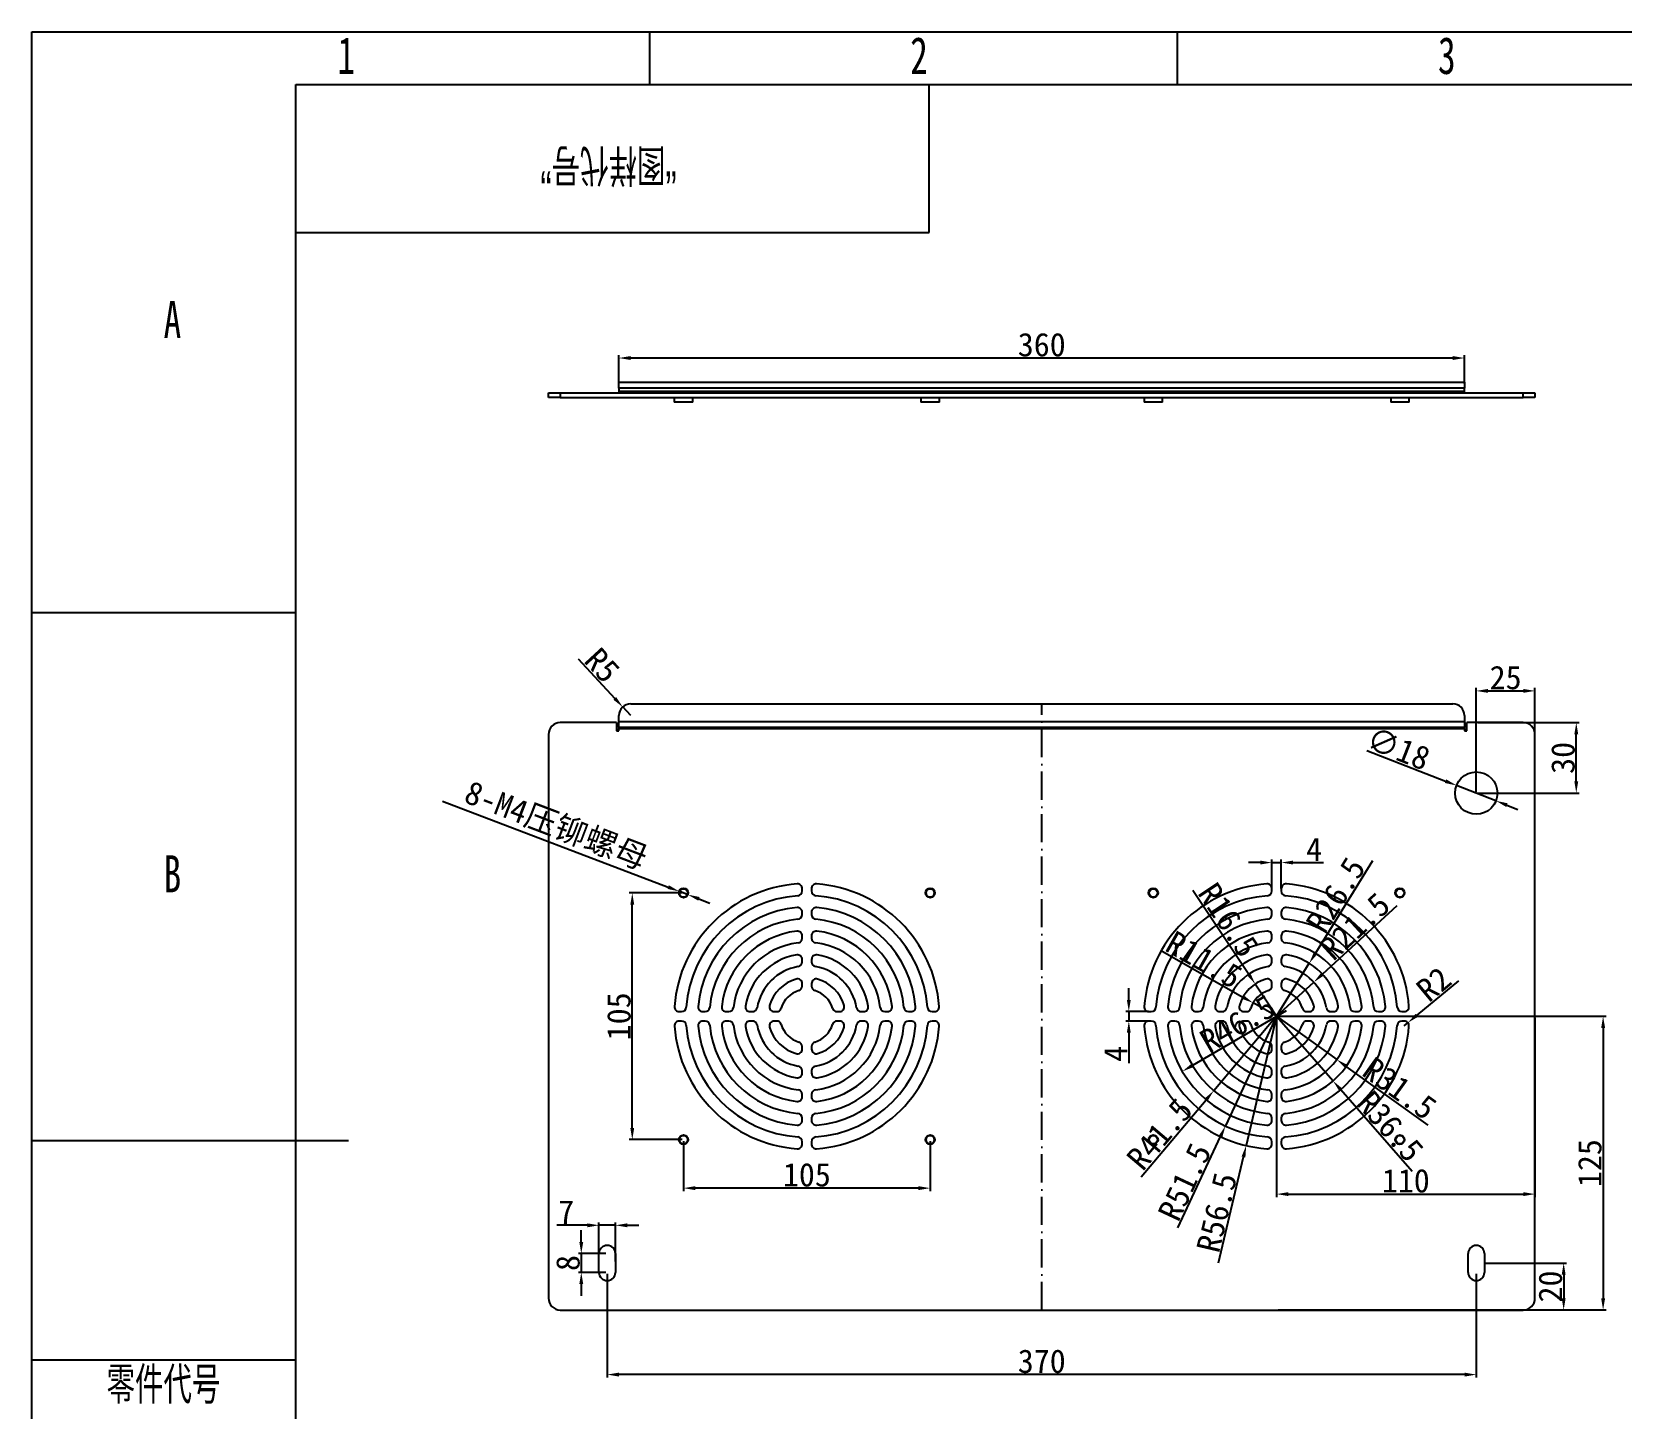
# Model space of a CAD drawing. Header units: millimetres. Extents: x -14348 to 6039, y -1826 to 2921.
# Drawn here: x 2197 to 2874, y 2325 to 2911 of the extents above; entities that cross this region are included whole.
import ezdxf

# ---------------------------------------------------------------- set-up
doc = ezdxf.new("R2010")
doc.units = ezdxf.units.MM
doc.linetypes.add('ACAD_ISO10W100', pattern=[18, 12, -3, 0, -3])
doc.layers.add('图框', color=7, linetype='Continuous')
doc.layers.add('标注', color=3, linetype='Continuous')
doc.layers.add('粗实线层', color=7, linetype='Continuous', lineweight=25)
doc.styles.add('SLDTEXTSTYLE0', font='TXT', dxfattribs={"width": 0.7, "bigfont": 'bigfont'})
doc.styles.add('SLDTEXTSTYLE5', font='TXT', dxfattribs={"width": 0.7})
doc.dimstyles.new('ISO-25', dxfattribs={"dimtxt": 10, "dimasz": 5, "dimexe": 1.25, "dimexo": 0.625, "dimtad": 1, "dimdsep": 46, "dimtxsty": 'Standard', "dimcen": 2.5, "dimadec": 0, "dimazin": 0, "dimtfac": 1, "dimtmove": 0, "dimatfit": 3, "dimfxl": 1, "dimarcsym": 0})

# ---------------------------------------------------------------- blocks, each defined once
blk = doc.blocks.new('*D14')
at = {"layer": 'Defpoints', "color": 0, "transparency": 16777216}
for p in [(2447.38, 2772.43), (2447.38, 2759.64), (2807.38, 2760.89)]:
    blk.add_point(p, dxfattribs=at)
at = {"layer": '标注', "color": 0, "lineweight": -2, "transparency": 16777216}
for p, q in [((2447.38, 2760.27), (2447.38, 2773.68)), ((2802.38, 2772.43), (2452.38, 2772.43)), ((2807.38, 2761.52), (2807.38, 2773.68))]:
    blk.add_line(p, q, dxfattribs=at)
at = {"layer": '标注', "color": 0, "transparency": 16777216}
for points in [[(2452.38, 2773.27), (2452.38, 2771.6), (2447.38, 2772.43)], [(2802.38, 2773.27), (2802.38, 2771.6), (2807.38, 2772.43)]]:
    blk.add_solid(points, dxfattribs=at)
at = {"layer": '标注', "color": 0, "transparency": 16777216, "insert": (2627.38, 2778.06), "char_height": 10, "attachment_point": 5}
blk.add_mtext('360', dxfattribs=at)
blk = doc.blocks.new('*D15')
at = {"layer": 'Defpoints', "color": 0, "transparency": 16777216}
for p in [(2473.01, 2545.44), (2476.75, 2544.01)]:
    blk.add_point(p, dxfattribs=at)
at = {"layer": '标注', "color": 0, "lineweight": -2, "transparency": 16777216}
for p, q in [((2372.3, 2583.85), (2468.34, 2547.22)), ((2476.75, 2544.01), (2473.01, 2545.44)), ((2481.42, 2542.23), (2486.09, 2540.45))]:
    blk.add_line(p, q, dxfattribs=at)
at = {"layer": '标注', "color": 0, "transparency": 16777216}
for points in [[(2468.63, 2548), (2468.04, 2546.44), (2473.01, 2545.44)], [(2481.72, 2543.01), (2481.12, 2541.45), (2476.75, 2544.01)]]:
    blk.add_solid(points, dxfattribs=at)
at = {"layer": '标注', "color": 0, "transparency": 16777216, "insert": (2420.55, 2573.15), "char_height": 10, "attachment_point": 5, "rotation": 339.12082}
blk.add_mtext('8-M4{\\fSimSun|b0|i0|c134|p2;压铆螺母}', dxfattribs=at)
blk = doc.blocks.new('*D16')
at = {"layer": 'Defpoints', "color": 0, "transparency": 16777216}
for p in [(2727.38, 2492.23), (2837.38, 2492.23), (2837.38, 2416.55)]:
    blk.add_point(p, dxfattribs=at)
at = {"layer": '标注', "color": 0, "lineweight": -2, "transparency": 16777216}
for p, q in [((2727.38, 2491.6), (2727.38, 2415.3)), ((2837.38, 2491.6), (2837.38, 2415.3)), ((2732.38, 2416.55), (2832.38, 2416.55))]:
    blk.add_line(p, q, dxfattribs=at)
at = {"layer": '标注', "color": 0, "transparency": 16777216}
for points in [[(2732.38, 2417.39), (2732.38, 2415.72), (2727.38, 2416.55)], [(2832.38, 2417.39), (2832.38, 2415.72), (2837.38, 2416.55)]]:
    blk.add_solid(points, dxfattribs=at)
at = {"layer": '标注', "color": 0, "transparency": 16777216, "insert": (2782.38, 2422.18), "char_height": 10, "attachment_point": 5}
blk.add_mtext('110', dxfattribs=at)
blk = doc.blocks.new('*D17')
at = {"layer": 'Defpoints', "color": 0, "transparency": 16777216}
for p in [(2727.38, 2492.23), (2727.38, 2367.23), (2866.39, 2367.23)]:
    blk.add_point(p, dxfattribs=at)
at = {"layer": '标注', "color": 0, "lineweight": -2, "transparency": 16777216}
for p, q in [((2728, 2492.23), (2867.64, 2492.23)), ((2866.39, 2487.23), (2866.39, 2372.23)), ((2728, 2367.23), (2867.64, 2367.23))]:
    blk.add_line(p, q, dxfattribs=at)
at = {"layer": '标注', "color": 0, "transparency": 16777216}
for points in [[(2865.56, 2487.23), (2867.23, 2487.23), (2866.39, 2492.23)], [(2865.56, 2372.23), (2867.23, 2372.23), (2866.39, 2367.23)]]:
    blk.add_solid(points, dxfattribs=at)
at = {"layer": '标注', "color": 0, "transparency": 16777216, "insert": (2860.77, 2429.73), "char_height": 10, "attachment_point": 5, "rotation": 90}
blk.add_mtext('125', dxfattribs=at)
blk = doc.blocks.new('*D18')
at = {"layer": 'Defpoints', "color": 0, "transparency": 16777216}
for p in [(2812.38, 2617.23), (2854.96, 2617.23), (2812.38, 2587.23)]:
    blk.add_point(p, dxfattribs=at)
at = {"layer": '标注', "color": 0, "lineweight": -2, "transparency": 16777216}
for p, q in [((2813, 2617.23), (2856.21, 2617.23)), ((2854.96, 2592.23), (2854.96, 2612.23)), ((2813, 2587.23), (2856.21, 2587.23))]:
    blk.add_line(p, q, dxfattribs=at)
at = {"layer": '标注', "color": 0, "transparency": 16777216}
for points in [[(2854.13, 2612.23), (2855.79, 2612.23), (2854.96, 2617.23)], [(2854.13, 2592.23), (2855.79, 2592.23), (2854.96, 2587.23)]]:
    blk.add_solid(points, dxfattribs=at)
at = {"layer": '标注', "color": 0, "transparency": 16777216, "insert": (2849.34, 2602.23), "char_height": 10, "attachment_point": 5, "rotation": 90}
blk.add_mtext('30', dxfattribs=at)
blk = doc.blocks.new('*D19')
at = {"layer": 'Defpoints', "color": 0, "transparency": 16777216}
for p in [(2837.38, 2630.74), (2812.38, 2587.23), (2837.38, 2587.23)]:
    blk.add_point(p, dxfattribs=at)
at = {"layer": '标注', "color": 0, "lineweight": -2, "transparency": 16777216}
for p, q in [((2812.38, 2587.85), (2812.38, 2631.99)), ((2817.38, 2630.74), (2832.38, 2630.74)), ((2837.38, 2587.85), (2837.38, 2631.99))]:
    blk.add_line(p, q, dxfattribs=at)
at = {"layer": '标注', "color": 0, "transparency": 16777216}
for points in [[(2817.38, 2631.58), (2817.38, 2629.91), (2812.38, 2630.74)], [(2832.38, 2631.58), (2832.38, 2629.91), (2837.38, 2630.74)]]:
    blk.add_solid(points, dxfattribs=at)
at = {"layer": '标注', "color": 0, "transparency": 16777216, "insert": (2824.88, 2636.37), "char_height": 10, "attachment_point": 5}
blk.add_mtext('25', dxfattribs=at)
blk = doc.blocks.new('*D20')
at = {"layer": 'Defpoints', "color": 0, "transparency": 16777216}
for p in [(2803.99, 2590.5), (2820.76, 2583.95)]:
    blk.add_point(p, dxfattribs=at)
at = {"layer": '标注', "color": 0, "lineweight": -2, "transparency": 16777216}
for p, q in [((2765.73, 2605.43), (2799.34, 2592.32)), ((2820.76, 2583.95), (2803.99, 2590.5)), ((2825.42, 2582.14), (2830.08, 2580.32))]:
    blk.add_line(p, q, dxfattribs=at)
at = {"layer": '标注', "color": 0, "transparency": 16777216}
for points in [[(2799.64, 2593.09), (2799.03, 2591.54), (2803.99, 2590.5)], [(2825.72, 2582.91), (2825.12, 2581.36), (2820.76, 2583.95)]]:
    blk.add_solid(points, dxfattribs=at)
at = {"layer": '标注', "color": 0, "transparency": 16777216, "insert": (2779.22, 2606.21), "char_height": 10, "attachment_point": 5, "rotation": 338.67853}
blk.add_mtext('∅18', dxfattribs=at)
blk = doc.blocks.new('*D21')
at = {"layer": 'Defpoints', "color": 0, "transparency": 16777216}
for p in [(2448.98, 2623.9), (2452.38, 2620.23)]:
    blk.add_point(p, dxfattribs=at)
at = {"layer": '标注', "color": 0, "lineweight": -2, "transparency": 16777216}
for p, q in [((2430.03, 2644.4), (2445.59, 2627.57)), ((2452.38, 2620.23), (2448.98, 2623.9))]:
    blk.add_line(p, q, dxfattribs=at)
at = {"layer": '标注', "color": 0, "transparency": 16777216}
blk.add_solid([(2446.2, 2628.13), (2444.98, 2627), (2448.98, 2623.9)], dxfattribs=at)
at = {"layer": '标注', "color": 0, "transparency": 16777216, "insert": (2440.24, 2641.64), "char_height": 10, "attachment_point": 5, "rotation": 312.75596}
blk.add_mtext('R5', dxfattribs=at)
blk = doc.blocks.new('*D22')
at = {"layer": 'Defpoints', "color": 0, "transparency": 16777216}
for p in [(2717.38, 2497.92), (2727.38, 2492.23)]:
    blk.add_point(p, dxfattribs=at)
at = {"layer": '标注', "color": 0, "lineweight": -2, "transparency": 16777216}
for p, q in [((2678.64, 2519.98), (2713.04, 2500.39)), ((2727.38, 2492.23), (2717.38, 2497.92))]:
    blk.add_line(p, q, dxfattribs=at)
at = {"layer": '标注', "color": 0, "transparency": 16777216}
blk.add_solid([(2713.45, 2501.11), (2712.63, 2499.67), (2717.38, 2497.92)], dxfattribs=at)
at = {"layer": '标注', "color": 0, "transparency": 16777216, "insert": (2696.45, 2516.31), "char_height": 10, "attachment_point": 5, "rotation": 330.34434}
blk.add_mtext('R11.5', dxfattribs=at)
blk = doc.blocks.new('*D23')
at = {"layer": 'Defpoints', "color": 0, "transparency": 16777216}
for p in [(2718.26, 2505.98), (2727.38, 2492.23)]:
    blk.add_point(p, dxfattribs=at)
at = {"layer": '标注', "color": 0, "lineweight": -2, "transparency": 16777216}
for p, q in [((2691.77, 2545.91), (2715.49, 2510.14)), ((2727.38, 2492.23), (2718.26, 2505.98))]:
    blk.add_line(p, q, dxfattribs=at)
at = {"layer": '标注', "color": 0, "transparency": 16777216}
blk.add_solid([(2716.19, 2510.6), (2714.8, 2509.68), (2718.26, 2505.98)], dxfattribs=at)
at = {"layer": '标注', "color": 0, "transparency": 16777216, "insert": (2706.94, 2533.22), "char_height": 10, "attachment_point": 5, "rotation": 303.55204}
blk.add_mtext('R16.5', dxfattribs=at)
blk = doc.blocks.new('*D24')
at = {"layer": 'Defpoints', "color": 0, "transparency": 16777216}
for p in [(2743.21, 2506.77), (2727.38, 2492.23)]:
    blk.add_point(p, dxfattribs=at)
at = {"layer": '标注', "color": 0, "lineweight": -2, "transparency": 16777216}
for p, q in [((2778.49, 2539.2), (2746.89, 2510.16)), ((2727.38, 2492.23), (2743.21, 2506.77))]:
    blk.add_line(p, q, dxfattribs=at)
at = {"layer": '标注', "color": 0, "transparency": 16777216}
blk.add_solid([(2746.33, 2510.77), (2747.45, 2509.54), (2743.21, 2506.77)], dxfattribs=at)
at = {"layer": '标注', "color": 0, "transparency": 16777216, "insert": (2760.72, 2530.51), "char_height": 10, "attachment_point": 5, "rotation": 42.58129}
blk.add_mtext('R21.5', dxfattribs=at)
blk = doc.blocks.new('*D25')
at = {"layer": 'Defpoints', "color": 0, "transparency": 16777216}
for p in [(2741.28, 2514.79), (2727.38, 2492.23)]:
    blk.add_point(p, dxfattribs=at)
at = {"layer": '标注', "color": 0, "lineweight": -2, "transparency": 16777216}
for p, q in [((2768.15, 2558.43), (2743.9, 2519.05)), ((2727.38, 2492.23), (2741.28, 2514.79))]:
    blk.add_line(p, q, dxfattribs=at)
at = {"layer": '标注', "color": 0, "transparency": 16777216}
blk.add_solid([(2743.19, 2519.48), (2744.61, 2518.61), (2741.28, 2514.79)], dxfattribs=at)
at = {"layer": '标注', "color": 0, "transparency": 16777216, "insert": (2752.55, 2543.82), "char_height": 10, "attachment_point": 5, "rotation": 58.36851}
blk.add_mtext('R26.5', dxfattribs=at)
blk = doc.blocks.new('*D26')
at = {"layer": 'Defpoints', "color": 0, "transparency": 16777216}
for p in [(2727.38, 2492.23), (2752.96, 2473.85)]:
    blk.add_point(p, dxfattribs=at)
at = {"layer": '标注', "color": 0, "lineweight": -2, "transparency": 16777216}
for p, q in [((2727.38, 2492.23), (2752.96, 2473.85)), ((2791.88, 2445.89), (2757.02, 2470.93))]:
    blk.add_line(p, q, dxfattribs=at)
at = {"layer": '标注', "color": 0, "transparency": 16777216}
blk.add_solid([(2757.51, 2471.61), (2756.54, 2470.25), (2752.96, 2473.85)], dxfattribs=at)
at = {"layer": '标注', "color": 0, "transparency": 16777216, "insert": (2779.76, 2461.52), "char_height": 10, "attachment_point": 5, "rotation": 324.30746}
blk.add_mtext('R31.5', dxfattribs=at)
blk = doc.blocks.new('*D27')
at = {"layer": 'Defpoints', "color": 0, "transparency": 16777216}
for p in [(2727.38, 2492.23), (2751.39, 2464.74)]:
    blk.add_point(p, dxfattribs=at)
at = {"layer": '标注', "color": 0, "lineweight": -2, "transparency": 16777216}
for p, q in [((2727.38, 2492.23), (2751.39, 2464.74)), ((2785.11, 2426.14), (2754.68, 2460.97))]:
    blk.add_line(p, q, dxfattribs=at)
at = {"layer": '标注', "color": 0, "transparency": 16777216}
blk.add_solid([(2755.31, 2461.52), (2754.05, 2460.43), (2751.39, 2464.74)], dxfattribs=at)
at = {"layer": '标注', "color": 0, "transparency": 16777216, "insert": (2775.78, 2445.38), "char_height": 10, "attachment_point": 5, "rotation": 311.14202}
blk.add_mtext('R36.5', dxfattribs=at)
blk = doc.blocks.new('*D28')
at = {"layer": 'Defpoints', "color": 0, "transparency": 16777216}
for p in [(2727.38, 2492.23), (2700.58, 2460.54)]:
    blk.add_point(p, dxfattribs=at)
at = {"layer": '标注', "color": 0, "lineweight": -2, "transparency": 16777216}
for p, q in [((2727.38, 2492.23), (2700.58, 2460.54)), ((2669.64, 2423.95), (2697.35, 2456.72))]:
    blk.add_line(p, q, dxfattribs=at)
at = {"layer": '标注', "color": 0, "transparency": 16777216}
blk.add_solid([(2696.72, 2457.26), (2697.99, 2456.18), (2700.58, 2460.54)], dxfattribs=at)
at = {"layer": '标注', "color": 0, "transparency": 16777216, "insert": (2677.59, 2442.06), "char_height": 10, "attachment_point": 5, "rotation": 49.78198}
blk.add_mtext('R41.5', dxfattribs=at)
blk = doc.blocks.new('*D29')
at = {"layer": 'Defpoints', "color": 0, "transparency": 16777216}
for p in [(2727.38, 2492.23), (2687.22, 2468.79)]:
    blk.add_point(p, dxfattribs=at)
at = {"layer": '标注', "color": 0, "lineweight": -2, "transparency": 16777216}
blk.add_line((2731.48, 2494.62), (2691.54, 2471.31), dxfattribs=at)
at = {"layer": '标注', "color": 0, "transparency": 16777216}
blk.add_solid([(2691.12, 2472.03), (2691.96, 2470.59), (2687.22, 2468.79)], dxfattribs=at)
at = {"layer": '标注', "color": 0, "transparency": 16777216, "insert": (2710.83, 2489.08), "char_height": 10, "attachment_point": 5, "rotation": 30.26838}
blk.add_mtext('R46.5', dxfattribs=at)
blk = doc.blocks.new('*D30')
at = {"layer": 'Defpoints', "color": 0, "transparency": 16777216}
for p in [(2727.38, 2492.23), (2714.42, 2437.23)]:
    blk.add_point(p, dxfattribs=at)
at = {"layer": '标注', "color": 0, "lineweight": -2, "transparency": 16777216}
for p, q in [((2727.38, 2492.23), (2714.42, 2437.23)), ((2702.67, 2387.35), (2713.27, 2432.37))]:
    blk.add_line(p, q, dxfattribs=at)
at = {"layer": '标注', "color": 0, "transparency": 16777216}
blk.add_solid([(2712.46, 2432.56), (2714.08, 2432.17), (2714.42, 2437.23)], dxfattribs=at)
at = {"layer": '标注', "color": 0, "transparency": 16777216, "insert": (2701.92, 2408.71), "char_height": 10, "attachment_point": 5, "rotation": 76.74186}
blk.add_mtext('R56.5', dxfattribs=at)
blk = doc.blocks.new('*D31')
at = {"layer": 'Defpoints', "color": 0, "transparency": 16777216}
for p in [(2727.38, 2492.23), (2705.59, 2445.56)]:
    blk.add_point(p, dxfattribs=at)
at = {"layer": '标注', "color": 0, "lineweight": -2, "transparency": 16777216}
for p, q in [((2727.38, 2492.23), (2705.59, 2445.56)), ((2685.31, 2402.15), (2703.47, 2441.03))]:
    blk.add_line(p, q, dxfattribs=at)
at = {"layer": '标注', "color": 0, "transparency": 16777216}
blk.add_solid([(2702.72, 2441.39), (2704.23, 2440.68), (2705.59, 2445.56)], dxfattribs=at)
at = {"layer": '标注', "color": 0, "transparency": 16777216, "insert": (2688.24, 2421.71), "char_height": 10, "attachment_point": 5, "rotation": 64.96807}
blk.add_mtext('R51.5', dxfattribs=at)
blk = doc.blocks.new('*D32')
at = {"layer": 'Defpoints', "color": 0, "transparency": 16777216}
for p in [(2673.53, 2494.23), (2664.45, 2490.23), (2673.53, 2490.23)]:
    blk.add_point(p, dxfattribs=at)
at = {"layer": '标注', "color": 0, "lineweight": -2, "transparency": 16777216}
for p, q in [((2664.45, 2499.23), (2664.45, 2504.23)), ((2672.9, 2494.23), (2663.2, 2494.23)), ((2664.45, 2494.23), (2664.45, 2490.23)), ((2672.9, 2490.23), (2663.2, 2490.23)), ((2664.45, 2485.23), (2664.45, 2472.31))]:
    blk.add_line(p, q, dxfattribs=at)
at = {"layer": '标注', "color": 0, "transparency": 16777216}
for points in [[(2663.61, 2499.23), (2665.28, 2499.23), (2664.45, 2494.23)], [(2663.61, 2485.23), (2665.28, 2485.23), (2664.45, 2490.23)]]:
    blk.add_solid(points, dxfattribs=at)
at = {"layer": '标注', "color": 0, "transparency": 16777216, "insert": (2658.82, 2476.27), "char_height": 10, "attachment_point": 5, "rotation": 90}
blk.add_mtext('4', dxfattribs=at)
blk = doc.blocks.new('*D33')
at = {"layer": 'Defpoints', "color": 0, "transparency": 16777216}
for p in [(2729.38, 2557.67), (2725.38, 2546.08), (2729.38, 2546.08)]:
    blk.add_point(p, dxfattribs=at)
at = {"layer": '标注', "color": 0, "lineweight": -2, "transparency": 16777216}
for p, q in [((2725.38, 2546.7), (2725.38, 2558.92)), ((2729.38, 2546.7), (2729.38, 2558.92)), ((2720.38, 2557.67), (2715.38, 2557.67)), ((2725.38, 2557.67), (2729.38, 2557.67)), ((2734.38, 2557.67), (2747.29, 2557.67))]:
    blk.add_line(p, q, dxfattribs=at)
at = {"layer": '标注', "color": 0, "transparency": 16777216}
for points in [[(2720.38, 2558.51), (2720.38, 2556.84), (2725.38, 2557.67)], [(2734.38, 2558.51), (2734.38, 2556.84), (2729.38, 2557.67)]]:
    blk.add_solid(points, dxfattribs=at)
at = {"layer": '标注', "color": 0, "transparency": 16777216, "insert": (2743.34, 2563.3), "char_height": 10, "attachment_point": 5}
blk.add_mtext('4', dxfattribs=at)
blk = doc.blocks.new('*D34')
at = {"layer": 'Defpoints', "color": 0, "transparency": 16777216}
for p in [(2781.73, 2488.23), (2783.27, 2489.5)]:
    blk.add_point(p, dxfattribs=at)
at = {"layer": '标注', "color": 0, "lineweight": -2, "transparency": 16777216}
for p, q in [((2804.75, 2507.33), (2787.12, 2492.7)), ((2781.73, 2488.23), (2783.27, 2489.5))]:
    blk.add_line(p, q, dxfattribs=at)
at = {"layer": '标注', "color": 0, "transparency": 16777216}
blk.add_solid([(2786.58, 2493.34), (2787.65, 2492.06), (2783.27, 2489.5)], dxfattribs=at)
at = {"layer": '标注', "color": 0, "transparency": 16777216, "insert": (2794.26, 2505.94), "char_height": 10, "attachment_point": 5, "rotation": 39.69614}
blk.add_mtext('R2', dxfattribs=at)
blk = doc.blocks.new('*D35')
at = {"layer": 'Defpoints', "color": 0, "transparency": 16777216}
for p in [(2474.88, 2439.73), (2579.88, 2439.73), (2474.88, 2419.1)]:
    blk.add_point(p, dxfattribs=at)
at = {"layer": '标注', "color": 0, "lineweight": -2, "transparency": 16777216}
for p, q in [((2474.88, 2439.1), (2474.88, 2417.85)), ((2579.88, 2439.1), (2579.88, 2417.85)), ((2574.88, 2419.1), (2479.88, 2419.1))]:
    blk.add_line(p, q, dxfattribs=at)
at = {"layer": '标注', "color": 0, "transparency": 16777216}
for points in [[(2479.88, 2419.93), (2479.88, 2418.27), (2474.88, 2419.1)], [(2574.88, 2419.93), (2574.88, 2418.27), (2579.88, 2419.1)]]:
    blk.add_solid(points, dxfattribs=at)
at = {"layer": '标注', "color": 0, "transparency": 16777216, "insert": (2527.38, 2424.73), "char_height": 10, "attachment_point": 5}
blk.add_mtext('105', dxfattribs=at)
blk = doc.blocks.new('*D36')
at = {"layer": 'Defpoints', "color": 0, "transparency": 16777216}
for p in [(2453.04, 2544.73), (2474.88, 2544.73), (2474.88, 2439.73)]:
    blk.add_point(p, dxfattribs=at)
at = {"layer": '标注', "color": 0, "lineweight": -2, "transparency": 16777216}
for p, q in [((2474.25, 2544.73), (2451.79, 2544.73)), ((2453.04, 2444.73), (2453.04, 2539.73)), ((2474.25, 2439.73), (2451.79, 2439.73))]:
    blk.add_line(p, q, dxfattribs=at)
at = {"layer": '标注', "color": 0, "transparency": 16777216}
for points in [[(2452.21, 2539.73), (2453.87, 2539.73), (2453.04, 2544.73)], [(2452.21, 2444.73), (2453.87, 2444.73), (2453.04, 2439.73)]]:
    blk.add_solid(points, dxfattribs=at)
at = {"layer": '标注', "color": 0, "transparency": 16777216, "insert": (2447.41, 2492.23), "char_height": 10, "attachment_point": 5, "rotation": 90}
blk.add_mtext('105', dxfattribs=at)
blk = doc.blocks.new('*D37')
at = {"layer": 'Defpoints', "color": 0, "transparency": 16777216}
for p in [(2442.38, 2383.23), (2812.38, 2383.23), (2442.38, 2339.73)]:
    blk.add_point(p, dxfattribs=at)
at = {"layer": '标注', "color": 0, "lineweight": -2, "transparency": 16777216}
for p, q in [((2442.38, 2382.6), (2442.38, 2338.48)), ((2812.38, 2382.6), (2812.38, 2338.48)), ((2807.38, 2339.73), (2447.38, 2339.73))]:
    blk.add_line(p, q, dxfattribs=at)
at = {"layer": '标注', "color": 0, "transparency": 16777216}
for points in [[(2447.38, 2340.57), (2447.38, 2338.9), (2442.38, 2339.73)], [(2807.38, 2340.57), (2807.38, 2338.9), (2812.38, 2339.73)]]:
    blk.add_solid(points, dxfattribs=at)
at = {"layer": '标注', "color": 0, "transparency": 16777216, "insert": (2627.38, 2345.36), "char_height": 10, "attachment_point": 5}
blk.add_mtext('370', dxfattribs=at)
blk = doc.blocks.new('*D38')
at = {"layer": 'Defpoints', "color": 0, "transparency": 16777216}
for p in [(2815.88, 2387.23), (2815.88, 2367.23), (2849.59, 2367.23)]:
    blk.add_point(p, dxfattribs=at)
at = {"layer": '标注', "color": 0, "lineweight": -2, "transparency": 16777216}
for p, q in [((2816.5, 2387.23), (2850.84, 2387.23)), ((2849.59, 2382.23), (2849.59, 2372.23)), ((2816.5, 2367.23), (2850.84, 2367.23))]:
    blk.add_line(p, q, dxfattribs=at)
at = {"layer": '标注', "color": 0, "transparency": 16777216}
for points in [[(2848.75, 2382.23), (2850.42, 2382.23), (2849.59, 2387.23)], [(2848.75, 2372.23), (2850.42, 2372.23), (2849.59, 2367.23)]]:
    blk.add_solid(points, dxfattribs=at)
at = {"layer": '标注', "color": 0, "transparency": 16777216, "insert": (2843.96, 2377.23), "char_height": 10, "attachment_point": 5, "rotation": 90}
blk.add_mtext('20', dxfattribs=at)
blk = doc.blocks.new('*D39')
at = {"layer": 'Defpoints', "color": 0, "transparency": 16777216}
for p in [(2438.88, 2403.28), (2438.88, 2387.23), (2445.88, 2387.23)]:
    blk.add_point(p, dxfattribs=at)
at = {"layer": '标注', "color": 0, "lineweight": -2, "transparency": 16777216}
for p, q in [((2433.88, 2403.28), (2420.96, 2403.28)), ((2438.88, 2387.85), (2438.88, 2404.53)), ((2445.88, 2403.28), (2438.88, 2403.28)), ((2445.88, 2387.85), (2445.88, 2404.53)), ((2450.88, 2403.28), (2455.88, 2403.28))]:
    blk.add_line(p, q, dxfattribs=at)
at = {"layer": '标注', "color": 0, "transparency": 16777216}
for points in [[(2433.88, 2404.11), (2433.88, 2402.44), (2438.88, 2403.28)], [(2450.88, 2404.11), (2450.88, 2402.44), (2445.88, 2403.28)]]:
    blk.add_solid(points, dxfattribs=at)
at = {"layer": '标注', "color": 0, "transparency": 16777216, "insert": (2424.92, 2408.9), "char_height": 10, "attachment_point": 5}
blk.add_mtext('7', dxfattribs=at)
blk = doc.blocks.new('*D40')
at = {"layer": 'Defpoints', "color": 0, "transparency": 16777216}
for p in [(2442.38, 2391.23), (2431.34, 2383.23), (2442.38, 2383.23)]:
    blk.add_point(p, dxfattribs=at)
at = {"layer": '标注', "color": 0, "lineweight": -2, "transparency": 16777216}
for p, q in [((2431.34, 2396.23), (2431.34, 2401.23)), ((2441.75, 2391.23), (2430.09, 2391.23)), ((2431.34, 2391.23), (2431.34, 2383.23)), ((2441.75, 2383.23), (2430.09, 2383.23)), ((2431.34, 2378.23), (2431.34, 2373.23))]:
    blk.add_line(p, q, dxfattribs=at)
at = {"layer": '标注', "color": 0, "transparency": 16777216}
for points in [[(2430.5, 2396.23), (2432.17, 2396.23), (2431.34, 2391.23)], [(2430.5, 2378.23), (2432.17, 2378.23), (2431.34, 2383.23)]]:
    blk.add_solid(points, dxfattribs=at)
at = {"layer": '标注', "color": 0, "transparency": 16777216, "insert": (2425.71, 2387.23), "char_height": 10, "attachment_point": 5, "rotation": 90}
blk.add_mtext('8', dxfattribs=at)

msp = doc.modelspace()

# ---------------------------------------------------------------- linework, layer by layer
at = {"color": 7, "linetype": 'Continuous', "lineweight": 25}
for p, q in [((2447.378, 2762.141), (2807.378, 2762.141)), ((2447.378, 2759.641), (2447.378, 2762.141)), ((2807.378, 2762.141), (2807.378, 2759.641)), ((2417.378, 2755.641), (2417.378, 2757.641)), ((2417.378, 2757.641), (2422.378, 2757.641)), ((2422.378, 2755.641), (2417.378, 2755.641)), ((2422.378, 2757.641), (2422.378, 2755.641)), ((2422.378, 2757.641), (2832.378, 2757.641)), ((2422.378, 2755.641), (2832.378, 2755.641)), ((2447.378, 2759.641), (2447.378, 2758.141)), ((2807.378, 2759.641), (2447.378, 2759.641)), ((2447.378, 2758.141), (2447.378, 2757.641)), ((2807.378, 2758.141), (2447.378, 2758.141)), ((2470.943, 2755.641), (2470.943, 2753.641)), ((2478.813, 2753.641), (2478.813, 2755.641)), ((2575.943, 2755.641), (2575.943, 2753.641)), ((2583.813, 2753.641), (2583.813, 2755.641)), ((2670.943, 2755.641), (2670.943, 2753.641)), ((2678.813, 2753.641), (2678.813, 2755.641)), ((2775.943, 2755.641), (2775.943, 2753.641)), ((2783.813, 2753.641), (2783.813, 2755.641)), ((2807.378, 2758.141), (2807.378, 2759.641)), ((2807.378, 2757.641), (2807.378, 2758.141)), ((2832.378, 2755.641), (2832.378, 2757.641)), ((2832.378, 2757.641), (2837.378, 2757.641)), ((2837.378, 2755.641), (2832.378, 2755.641)), ((2837.378, 2757.641), (2837.378, 2755.641)), ((2478.813, 2753.641), (2470.943, 2753.641)), ((2583.813, 2753.641), (2575.943, 2753.641)), ((2674.878, 2753.641), (2670.943, 2753.641)), ((2678.813, 2753.641), (2674.878, 2753.641)), ((2779.878, 2753.641), (2775.943, 2753.641)), ((2783.813, 2753.641), (2779.878, 2753.641)), ((2447.378, 2617.727), (2447.378, 2620.227)), ((2452.378, 2625.227), (2802.378, 2625.227)), ((2807.378, 2620.227), (2807.378, 2617.727)), ((2417.378, 2612.227), (2417.378, 2372.227)), ((2446.378, 2617.227), (2422.378, 2617.227)), ((2446.378, 2617.227), (2446.378, 2613.727)), ((2446.378, 2613.727), (2447.378, 2613.727)), ((2447.378, 2617.727), (2807.378, 2617.727)), ((2447.378, 2615.227), (2447.378, 2617.727)), ((2807.378, 2615.227), (2447.378, 2615.227)), ((2447.378, 2615.227), (2447.378, 2614.727)), ((2447.378, 2614.727), (2807.378, 2614.727)), ((2447.378, 2613.727), (2447.378, 2614.727)), ((2807.378, 2617.727), (2807.378, 2615.227)), ((2807.378, 2614.727), (2807.378, 2615.227)), ((2807.378, 2614.727), (2807.378, 2613.727)), ((2807.378, 2613.727), (2808.378, 2613.727)), ((2808.378, 2613.727), (2808.378, 2617.227)), ((2832.378, 2617.227), (2808.378, 2617.227)), ((2837.378, 2372.227), (2837.378, 2612.227)), ((2525.378, 2545.577), (2525.378, 2546.58)), ((2529.378, 2546.58), (2529.378, 2545.577)), ((2725.378, 2545.577), (2725.378, 2546.58)), ((2729.378, 2546.58), (2729.378, 2545.577)), ((2525.378, 2535.542), (2525.378, 2536.546)), ((2529.378, 2536.546), (2529.378, 2535.542)), ((2725.378, 2535.542), (2725.378, 2536.546)), ((2729.378, 2536.546), (2729.378, 2535.542)), ((2525.378, 2525.487), (2525.378, 2526.494)), ((2529.378, 2526.494), (2529.378, 2525.487)), ((2725.378, 2525.487), (2725.378, 2526.494)), ((2729.378, 2526.494), (2729.378, 2525.487)), ((2525.378, 2515.384), (2525.378, 2516.398)), ((2529.378, 2516.398), (2529.378, 2515.384)), ((2725.378, 2515.384), (2725.378, 2516.398)), ((2729.378, 2516.398), (2729.378, 2515.384)), ((2525.378, 2505.12), (2525.378, 2506.164)), ((2529.378, 2506.164), (2529.378, 2505.12)), ((2725.378, 2505.12), (2725.378, 2506.164)), ((2729.378, 2506.164), (2729.378, 2505.12)), ((2473.025, 2494.227), (2474.027, 2494.227)), ((2483.058, 2494.227), (2484.062, 2494.227)), ((2493.11, 2494.227), (2494.117, 2494.227)), ((2503.206, 2494.227), (2504.221, 2494.227)), ((2513.44, 2494.227), (2514.484, 2494.227)), ((2540.271, 2494.227), (2541.315, 2494.227)), ((2550.535, 2494.227), (2551.549, 2494.227)), ((2560.638, 2494.227), (2561.645, 2494.227)), ((2570.693, 2494.227), (2571.698, 2494.227)), ((2580.728, 2494.227), (2581.731, 2494.227)), ((2673.025, 2494.227), (2674.027, 2494.227)), ((2683.058, 2494.227), (2684.062, 2494.227)), ((2693.11, 2494.227), (2694.117, 2494.227)), ((2703.206, 2494.227), (2704.221, 2494.227)), ((2713.44, 2494.227), (2714.484, 2494.227)), ((2740.271, 2494.227), (2741.315, 2494.227)), ((2750.535, 2494.227), (2751.549, 2494.227)), ((2760.638, 2494.227), (2761.645, 2494.227)), ((2770.693, 2494.227), (2771.698, 2494.227)), ((2780.728, 2494.227), (2781.731, 2494.227)), ((2474.027, 2490.227), (2473.025, 2490.227)), ((2484.062, 2490.227), (2483.058, 2490.227)), ((2494.117, 2490.227), (2493.11, 2490.227)), ((2504.221, 2490.227), (2503.206, 2490.227)), ((2514.484, 2490.227), (2513.44, 2490.227)), ((2541.315, 2490.227), (2540.271, 2490.227)), ((2551.549, 2490.227), (2550.535, 2490.227)), ((2561.645, 2490.227), (2560.638, 2490.227)), ((2571.698, 2490.227), (2570.693, 2490.227)), ((2581.731, 2490.227), (2580.728, 2490.227)), ((2674.027, 2490.227), (2673.025, 2490.227)), ((2684.062, 2490.227), (2683.058, 2490.227)), ((2694.117, 2490.227), (2693.11, 2490.227)), ((2704.221, 2490.227), (2703.206, 2490.227)), ((2714.484, 2490.227), (2713.44, 2490.227)), ((2741.315, 2490.227), (2740.271, 2490.227)), ((2751.549, 2490.227), (2750.535, 2490.227)), ((2761.645, 2490.227), (2760.638, 2490.227)), ((2771.698, 2490.227), (2770.693, 2490.227)), ((2781.731, 2490.227), (2780.728, 2490.227)), ((2525.378, 2478.289), (2525.378, 2479.333)), ((2529.378, 2479.333), (2529.378, 2478.289)), ((2725.378, 2478.289), (2725.378, 2479.333)), ((2729.378, 2479.333), (2729.378, 2478.289)), ((2525.378, 2468.055), (2525.378, 2469.069)), ((2529.378, 2469.069), (2529.378, 2468.055)), ((2725.378, 2468.055), (2725.378, 2469.069)), ((2729.378, 2469.069), (2729.378, 2468.055)), ((2525.378, 2457.959), (2525.378, 2458.966)), ((2529.378, 2458.966), (2529.378, 2457.959)), ((2725.378, 2457.959), (2725.378, 2458.966)), ((2729.378, 2458.966), (2729.378, 2457.959)), ((2525.378, 2447.907), (2525.378, 2448.911)), ((2529.378, 2448.911), (2529.378, 2447.907)), ((2725.378, 2447.907), (2725.378, 2448.911)), ((2729.378, 2448.911), (2729.378, 2447.907)), ((2525.378, 2437.874), (2525.378, 2438.876)), ((2529.378, 2438.876), (2529.378, 2437.874)), ((2725.378, 2437.874), (2725.378, 2438.876)), ((2729.378, 2438.876), (2729.378, 2437.874)), ((2438.878, 2383.227), (2438.878, 2391.227)), ((2445.878, 2391.227), (2445.878, 2383.227)), ((2808.878, 2383.227), (2808.878, 2391.227)), ((2815.878, 2391.227), (2815.878, 2383.227)), ((2422.378, 2367.227), (2832.378, 2367.227))]:
    msp.add_line(p, q, dxfattribs=at)
msp.add_circle((2812.378, 2587.227), 9, dxfattribs=at)
at = {"color": 1, "linetype": 'Continuous', "lineweight": 25}
for centre, radius in [((2474.878, 2544.727), 2), ((2474.878, 2544.727), 1.75), ((2579.878, 2544.727), 2), ((2579.878, 2544.727), 1.75), ((2674.878, 2544.727), 2), ((2674.878, 2544.727), 1.75), ((2779.878, 2544.727), 2), ((2779.878, 2544.727), 1.75), ((2474.878, 2439.727), 2), ((2474.878, 2439.727), 1.75), ((2579.878, 2439.727), 2), ((2579.878, 2439.727), 1.75), ((2674.878, 2439.727), 2), ((2674.878, 2439.727), 1.75), ((2779.878, 2439.727), 2), ((2779.878, 2439.727), 1.75)]:
    msp.add_circle(centre, radius, dxfattribs=at)
at = {"color": 7, "linetype": 'Continuous', "lineweight": 25}
for centre, radius, start, end in [((2452.378, 2620.227), 5, 90, 180), ((2802.378, 2620.227), 5, 0, 90), ((2422.378, 2612.227), 5, 90, 180), ((2832.378, 2612.227), 5, 0, 90), ((2527.378, 2492.227), 56.5, 94.208979, 175.791021), ((2523.378, 2546.58), 2, 0, 94.208979), ((2523.378, 2545.577), 2, 274.287798, 0), ((2531.378, 2546.58), 2, 85.791021, 180), ((2531.378, 2545.577), 2, 180, 265.712202), ((2527.378, 2492.227), 56.5, 4.208979, 85.791021), ((2727.378, 2492.227), 56.5, 94.208979, 175.791021), ((2723.378, 2546.58), 2, 0, 94.208979), ((2723.378, 2545.577), 2, 274.287798, 0), ((2731.378, 2546.58), 2, 85.791021, 180), ((2731.378, 2545.577), 2, 180, 265.712202), ((2727.378, 2492.227), 56.5, 4.208979, 85.791021), ((2527.378, 2492.227), 51.5, 94.287798, 175.712202), ((2527.378, 2492.227), 46.5, 95.157143, 174.842857), ((2523.378, 2536.546), 2, 0, 95.157143), ((2531.378, 2536.546), 2, 84.842857, 180), ((2527.378, 2492.227), 51.5, 4.287798, 85.712202), ((2527.378, 2492.227), 46.5, 5.157143, 84.842857), ((2727.378, 2492.227), 51.5, 94.287798, 175.712202), ((2727.378, 2492.227), 46.5, 95.157143, 174.842857), ((2723.378, 2536.546), 2, 0, 95.157143), ((2731.378, 2536.546), 2, 84.842857, 180), ((2727.378, 2492.227), 51.5, 4.287798, 85.712202), ((2727.378, 2492.227), 46.5, 5.157143, 84.842857), ((2527.378, 2492.227), 41.5, 95.276031, 174.723969), ((2523.378, 2535.542), 2, 275.276031, 0), ((2531.378, 2535.542), 2, 180, 264.723969), ((2527.378, 2492.227), 41.5, 5.276031, 84.723969), ((2727.378, 2492.227), 41.5, 95.276031, 174.723969), ((2723.378, 2535.542), 2, 275.276031, 0), ((2731.378, 2535.542), 2, 180, 264.723969), ((2727.378, 2492.227), 41.5, 5.276031, 84.723969), ((2527.378, 2492.227), 36.5, 96.657963, 173.342037), ((2523.378, 2526.494), 2, 0, 96.657963), ((2523.378, 2525.487), 2, 276.857648, 0), ((2531.378, 2526.494), 2, 83.342037, 180), ((2531.378, 2525.487), 2, 180, 263.142352), ((2527.378, 2492.227), 36.5, 6.657963, 83.342037), ((2727.378, 2492.227), 36.5, 96.657963, 173.342037), ((2723.378, 2526.494), 2, 0, 96.657963), ((2723.378, 2525.487), 2, 276.857648, 0), ((2731.378, 2526.494), 2, 83.342037, 180), ((2731.378, 2525.487), 2, 180, 263.142352), ((2727.378, 2492.227), 36.5, 6.657963, 83.342037), ((2527.378, 2492.227), 31.5, 96.857648, 173.142352), ((2527.378, 2492.227), 26.5, 99.396477, 170.603523), ((2523.378, 2516.398), 2, 0, 99.396477), ((2531.378, 2516.398), 2, 80.603523, 180), ((2527.378, 2492.227), 31.5, 6.857648, 83.142352), ((2527.378, 2492.227), 26.5, 9.396477, 80.603523), ((2727.378, 2492.227), 31.5, 96.857648, 173.142352), ((2727.378, 2492.227), 26.5, 99.396477, 170.603523), ((2723.378, 2516.398), 2, 0, 99.396477), ((2731.378, 2516.398), 2, 80.603523, 180), ((2727.378, 2492.227), 31.5, 6.857648, 83.142352), ((2727.378, 2492.227), 26.5, 9.396477, 80.603523), ((2527.378, 2492.227), 21.5, 99.80019, 170.19981), ((2523.378, 2515.384), 2, 279.80019, 0), ((2531.378, 2515.384), 2, 180, 260.19981), ((2527.378, 2492.227), 21.5, 9.80019, 80.19981), ((2727.378, 2492.227), 21.5, 99.80019, 170.19981), ((2723.378, 2515.384), 2, 279.80019, 0), ((2731.378, 2515.384), 2, 180, 260.19981), ((2727.378, 2492.227), 21.5, 9.80019, 80.19981), ((2527.378, 2492.227), 16.5, 106.013394, 163.986606), ((2523.378, 2506.164), 2, 0, 106.013394), ((2523.378, 2505.12), 2, 287.235285, 0), ((2531.378, 2506.164), 2, 73.986606, 180), ((2531.378, 2505.12), 2, 180, 252.764715), ((2527.378, 2492.227), 16.5, 16.013394, 73.986606), ((2727.378, 2492.227), 16.5, 106.013394, 163.986606), ((2723.378, 2506.164), 2, 0, 106.013394), ((2723.378, 2505.12), 2, 287.235285, 0), ((2731.378, 2506.164), 2, 73.986606, 180), ((2731.378, 2505.12), 2, 180, 252.764715), ((2727.378, 2492.227), 16.5, 16.013394, 73.986606), ((2527.378, 2492.227), 11.5, 107.235285, 162.764715), ((2527.378, 2492.227), 11.5, 17.235285, 72.764715), ((2727.378, 2492.227), 11.5, 107.235285, 162.764715), ((2727.378, 2492.227), 11.5, 17.235285, 72.764715), ((2473.025, 2496.227), 2, 175.791021, 270), ((2474.027, 2496.227), 2, 270, 355.712202), ((2483.058, 2496.227), 2, 174.842857, 270), ((2484.062, 2496.227), 2, 270, 354.723969), ((2493.11, 2496.227), 2, 173.342037, 270), ((2494.117, 2496.227), 2, 270, 353.142352), ((2503.206, 2496.227), 2, 170.603523, 270), ((2504.221, 2496.227), 2, 270, 350.19981), ((2513.44, 2496.227), 2, 163.986606, 270), ((2514.484, 2496.227), 2, 270, 342.764715), ((2540.271, 2496.227), 2, 197.235285, 270), ((2541.315, 2496.227), 2, 270, 16.013394), ((2550.535, 2496.227), 2, 189.80019, 270), ((2551.549, 2496.227), 2, 270, 9.396477), ((2560.638, 2496.227), 2, 186.857648, 270), ((2561.645, 2496.227), 2, 270, 6.657963), ((2570.693, 2496.227), 2, 185.276031, 270), ((2571.698, 2496.227), 2, 270, 5.157143), ((2580.728, 2496.227), 2, 184.287798, 270), ((2581.731, 2496.227), 2, 270, 4.208979), ((2673.025, 2496.227), 2, 175.791021, 270), ((2674.027, 2496.227), 2, 270, 355.712202), ((2683.058, 2496.227), 2, 174.842857, 270), ((2684.062, 2496.227), 2, 270, 354.723969), ((2693.11, 2496.227), 2, 173.342037, 270), ((2694.117, 2496.227), 2, 270, 353.142352), ((2703.206, 2496.227), 2, 170.603523, 270), ((2704.221, 2496.227), 2, 270, 350.19981), ((2713.44, 2496.227), 2, 163.986606, 270), ((2714.484, 2496.227), 2, 270, 342.764715), ((2740.271, 2496.227), 2, 197.235285, 270), ((2741.315, 2496.227), 2, 270, 16.013394), ((2750.535, 2496.227), 2, 189.80019, 270), ((2751.549, 2496.227), 2, 270, 9.396477), ((2760.638, 2496.227), 2, 186.857648, 270), ((2761.645, 2496.227), 2, 270, 6.657963), ((2770.693, 2496.227), 2, 185.276031, 270), ((2771.698, 2496.227), 2, 270, 5.157143), ((2780.728, 2496.227), 2, 184.287798, 270), ((2781.731, 2496.227), 2, 270, 4.208979), ((2473.025, 2488.227), 2, 90, 184.208979), ((2527.378, 2492.227), 56.5, 184.208979, 265.791021), ((2474.027, 2488.227), 2, 4.287798, 90), ((2527.378, 2492.227), 51.5, 184.287798, 265.712202), ((2483.058, 2488.227), 2, 90, 185.157143), ((2527.378, 2492.227), 46.5, 185.157143, 264.842857), ((2484.062, 2488.227), 2, 5.276031, 90), ((2527.378, 2492.227), 41.5, 185.276031, 264.723969), ((2493.11, 2488.227), 2, 90, 186.657963), ((2527.378, 2492.227), 36.5, 186.657963, 263.342037), ((2494.117, 2488.227), 2, 6.857648, 90), ((2527.378, 2492.227), 31.5, 186.857648, 263.142352), ((2503.206, 2488.227), 2, 90, 189.396477), ((2527.378, 2492.227), 26.5, 189.396477, 260.603523), ((2504.221, 2488.227), 2, 9.80019, 90), ((2527.378, 2492.227), 21.5, 189.80019, 260.19981), ((2513.44, 2488.227), 2, 90, 196.013394), ((2527.378, 2492.227), 16.5, 196.013394, 253.986606), ((2514.484, 2488.227), 2, 17.235285, 90), ((2527.378, 2492.227), 11.5, 197.235285, 252.764715), ((2527.378, 2492.227), 11.5, 287.235285, 342.764715), ((2527.378, 2492.227), 21.5, 279.80019, 350.19981), ((2527.378, 2492.227), 31.5, 276.857648, 353.142352), ((2527.378, 2492.227), 41.5, 275.276031, 354.723969), ((2527.378, 2492.227), 51.5, 274.287798, 355.712202), ((2527.378, 2492.227), 56.5, 274.208979, 355.791021), ((2527.378, 2492.227), 46.5, 275.157143, 354.842857), ((2527.378, 2492.227), 36.5, 276.657963, 353.342037), ((2527.378, 2492.227), 26.5, 279.396477, 350.603523), ((2527.378, 2492.227), 16.5, 286.013394, 343.986606), ((2540.271, 2488.227), 2, 90, 162.764715), ((2541.315, 2488.227), 2, 343.986606, 90), ((2550.535, 2488.227), 2, 90, 170.19981), ((2551.549, 2488.227), 2, 350.603523, 90), ((2560.638, 2488.227), 2, 90, 173.142352), ((2561.645, 2488.227), 2, 353.342037, 90), ((2570.693, 2488.227), 2, 90, 174.723969), ((2571.698, 2488.227), 2, 354.842857, 90), ((2580.728, 2488.227), 2, 90, 175.712202), ((2581.731, 2488.227), 2, 355.791021, 90), ((2673.025, 2488.227), 2, 90, 184.208979), ((2727.378, 2492.227), 56.5, 184.208979, 265.791021), ((2674.027, 2488.227), 2, 4.287798, 90), ((2727.378, 2492.227), 51.5, 184.287798, 265.712202), ((2683.058, 2488.227), 2, 90, 185.157143), ((2727.378, 2492.227), 46.5, 185.157143, 264.842857), ((2684.062, 2488.227), 2, 5.276031, 90), ((2727.378, 2492.227), 41.5, 185.276031, 264.723969), ((2693.11, 2488.227), 2, 90, 186.657963), ((2727.378, 2492.227), 36.5, 186.657963, 263.342037), ((2694.117, 2488.227), 2, 6.857648, 90), ((2727.378, 2492.227), 31.5, 186.857648, 263.142352), ((2703.206, 2488.227), 2, 90, 189.396477), ((2727.378, 2492.227), 26.5, 189.396477, 260.603523), ((2704.221, 2488.227), 2, 9.80019, 90), ((2727.378, 2492.227), 21.5, 189.80019, 260.19981), ((2713.44, 2488.227), 2, 90, 196.013394), ((2727.378, 2492.227), 16.5, 196.013394, 253.986606), ((2714.484, 2488.227), 2, 17.235285, 90), ((2727.378, 2492.227), 11.5, 197.235285, 252.764715), ((2727.378, 2492.227), 11.5, 287.235285, 342.764715), ((2727.378, 2492.227), 21.5, 279.80019, 350.19981), ((2727.378, 2492.227), 31.5, 276.857648, 353.142352), ((2727.378, 2492.227), 41.5, 275.276031, 354.723969), ((2727.378, 2492.227), 51.5, 274.287798, 355.712202), ((2727.378, 2492.227), 56.5, 274.208979, 355.791021), ((2727.378, 2492.227), 46.5, 275.157143, 354.842857), ((2727.378, 2492.227), 36.5, 276.657963, 353.342037), ((2727.378, 2492.227), 26.5, 279.396477, 350.603523), ((2727.378, 2492.227), 16.5, 286.013394, 343.986606), ((2740.271, 2488.227), 2, 90, 162.764715), ((2741.315, 2488.227), 2, 343.986606, 90), ((2750.535, 2488.227), 2, 90, 170.19981), ((2751.549, 2488.227), 2, 350.603523, 90), ((2760.638, 2488.227), 2, 90, 173.142352), ((2761.645, 2488.227), 2, 353.342037, 90), ((2770.693, 2488.227), 2, 90, 174.723969), ((2771.698, 2488.227), 2, 354.842857, 90), ((2780.728, 2488.227), 2, 90, 175.712202), ((2781.731, 2488.227), 2, 355.791021, 90), ((2523.378, 2478.289), 2, 253.986606, 0), ((2523.378, 2479.333), 2, 0, 72.764715), ((2531.378, 2479.333), 2, 107.235285, 180), ((2531.378, 2478.289), 2, 180, 286.013394), ((2723.378, 2478.289), 2, 253.986606, 0), ((2723.378, 2479.333), 2, 0, 72.764715), ((2731.378, 2479.333), 2, 107.235285, 180), ((2731.378, 2478.289), 2, 180, 286.013394), ((2523.378, 2469.069), 2, 0, 80.19981), ((2531.378, 2469.069), 2, 99.80019, 180), ((2723.378, 2469.069), 2, 0, 80.19981), ((2731.378, 2469.069), 2, 99.80019, 180), ((2523.378, 2468.055), 2, 260.603523, 0), ((2531.378, 2468.055), 2, 180, 279.396477), ((2723.378, 2468.055), 2, 260.603523, 0), ((2731.378, 2468.055), 2, 180, 279.396477), ((2523.378, 2457.959), 2, 263.342037, 0), ((2523.378, 2458.966), 2, 0, 83.142352), ((2531.378, 2458.966), 2, 96.857648, 180), ((2531.378, 2457.959), 2, 180, 276.657963), ((2723.378, 2457.959), 2, 263.342037, 0), ((2723.378, 2458.966), 2, 0, 83.142352), ((2731.378, 2458.966), 2, 96.857648, 180), ((2731.378, 2457.959), 2, 180, 276.657963), ((2523.378, 2448.911), 2, 0, 84.723969), ((2531.378, 2448.911), 2, 95.276031, 180), ((2723.378, 2448.911), 2, 0, 84.723969), ((2731.378, 2448.911), 2, 95.276031, 180), ((2523.378, 2447.907), 2, 264.842857, 0), ((2531.378, 2447.907), 2, 180, 275.157143), ((2723.378, 2447.907), 2, 264.842857, 0), ((2731.378, 2447.907), 2, 180, 275.157143), ((2523.378, 2437.874), 2, 265.791021, 0), ((2523.378, 2438.876), 2, 0, 85.712202), ((2531.378, 2438.876), 2, 94.287798, 180), ((2531.378, 2437.874), 2, 180, 274.208979), ((2723.378, 2437.874), 2, 265.791021, 0), ((2723.378, 2438.876), 2, 0, 85.712202), ((2731.378, 2438.876), 2, 94.287798, 180), ((2731.378, 2437.874), 2, 180, 274.208979), ((2442.378, 2391.227), 3.5, 0, 180), ((2812.378, 2391.227), 3.5, 0, 180), ((2442.378, 2383.227), 3.5, 180, 0), ((2812.378, 2383.227), 3.5, 180, 0), ((2422.378, 2372.227), 5, 180, 270), ((2832.378, 2372.227), 5, 270, 0)]:
    msp.add_arc(centre, radius, start, end, dxfattribs=at)
at = {"layer": '图框'}
for p, q in [((2197.389, 1967.469), (2197.389, 2911.29)), ((2197.389, 2911.29), (3532.22, 2911.29)), ((2460.31, 2911.29), (2460.31, 2888.818)), ((2685.029, 2911.29), (2685.029, 2888.818)), ((2197.389, 2664.099), (2309.748, 2664.099)), ((2197.389, 2345.989), (2309.748, 2345.989))]:
    msp.add_line(p, q, dxfattribs=at)
at = {"layer": '图框', "linetype": 'Continuous', "lineweight": 25}
for p, q in [((2309.748, 1989.941), (2309.748, 2888.818)), ((2309.748, 2888.818), (3509.748, 2888.818))]:
    msp.add_line(p, q, dxfattribs=at)
at = {"layer": '图框', "lineweight": 25}
msp.add_line((2197.389, 2439.38), (2332.22, 2439.38), dxfattribs=at)
at = {"layer": '标注', "color": 1, "linetype": 'ACAD_ISO10W100'}
msp.add_line((2627.378, 2367.227), (2627.378, 2625.227), dxfattribs=at)
at = {"layer": '粗实线层'}
for p, q in [((2579.411, 2825.896), (2579.411, 2888.818)), ((2309.748, 2825.896), (2579.411, 2825.896))]:
    msp.add_line(p, q, dxfattribs=at)

# ---------------------------------------------------------------- texts
at = {"layer": '图框'}
for s, insert, char_height, attachment_point, style in [('1', (2331.296, 2909.07), 15.73, 2, 'SLDTEXTSTYLE5'), ('2', (2575.117, 2909.07), 15.73, 2, 'SLDTEXTSTYLE5'), ('3', (2799.836, 2909.07), 15.73, 2, 'SLDTEXTSTYLE5'), ('A', (2257.255, 2796.71), 15.73, 2, 'SLDTEXTSTYLE5'), ('B', (2257.255, 2560.755), 15.73, 2, 'SLDTEXTSTYLE5'), ('零件代号', (2229.225, 2343.106), 15.7303, 1, 'SLDTEXTSTYLE0')]:
    msp.add_mtext(s, dxfattribs=dict(at, insert=insert, char_height=char_height, attachment_point=attachment_point, style=style))
at = {"layer": '图框', "insert": (2442.944, 2846.816), "char_height": 15.7303, "attachment_point": 2, "rotation": 180, "style": 'SLDTEXTSTYLE0'}
msp.add_mtext('“图样代号”', dxfattribs=at)

# ---------------------------------------------------------------- dimensions: what is measured, and where the dimension line sits
at = {"layer": '标注'}
for base, p1, p2, picture, middle in [((2447.378, 2772.433), (2807.378, 2760.891), (2447.378, 2759.641), '*D14', (2627.378, 2778.058)), ((2837.378, 2630.743), (2812.378, 2587.227), (2837.378, 2587.227), '*D19', (2824.878, 2636.368)), ((2729.378, 2557.672), (2725.378, 2546.078), (2729.378, 2546.078), '*D33', (2743.336, 2563.297)), ((2837.378, 2416.553), (2727.378, 2492.227), (2837.378, 2492.227), '*D16', (2782.378, 2422.178)), ((2474.878, 2419.101), (2579.878, 2439.727), (2474.878, 2439.727), '*D35', (2527.378, 2424.726)), ((2438.878, 2403.275), (2445.878, 2387.227), (2438.878, 2387.227), '*D39', (2424.919, 2408.9)), ((2442.378, 2339.733), (2812.378, 2383.227), (2442.378, 2383.227), '*D37', (2627.378, 2345.358))]:
    dim = msp.add_linear_dim(base=base, p1=p1, p2=p2, dimstyle='ISO-25', dxfattribs=at)
    dim.commit()
    dim.dimension.update_dxf_attribs({"geometry": picture, "text_midpoint": middle})
for center, mpoint, picture, middle in [((2452.378, 2620.227), (2448.983, 2623.898), '*D21', (2440.243, 2641.637)), ((2727.378, 2492.227), (2741.276, 2514.79), '*D25', (2752.548, 2543.815)), ((2727.378, 2492.227), (2718.258, 2505.977), '*D23', (2706.941, 2533.22)), ((2727.378, 2492.227), (2743.209, 2506.774), '*D24', (2760.725, 2530.51)), ((2727.378, 2492.227), (2717.384, 2497.917), '*D22', (2696.45, 2516.308)), ((2781.731, 2488.227), (2783.27, 2489.504), '*D34', (2794.264, 2505.941)), ((2727.378, 2492.227), (2700.581, 2460.537), '*D28', (2677.588, 2442.057)), ((2727.378, 2492.227), (2705.587, 2445.564), '*D31', (2688.237, 2421.706)), ((2727.378, 2492.227), (2714.42, 2437.232), '*D30', (2701.921, 2408.714)), ((2727.378, 2492.227), (2752.961, 2473.848), '*D26', (2779.761, 2461.521)), ((2727.378, 2492.227), (2751.392, 2464.739), '*D27', (2775.777, 2445.377))]:
    dim = msp.add_radius_dim(center=center, mpoint=mpoint, dimstyle='ISO-25', dxfattribs=at)
    dim.commit()
    dim.dimension.update_dxf_attribs({"geometry": picture, "text_midpoint": middle})
dim = msp.add_diameter_dim_2p(p1=(2820.762, 2583.954), p2=(2803.994, 2590.499), dimstyle='ISO-25', dxfattribs=at)
dim.commit()
dim.dimension.update_dxf_attribs({"geometry": '*D20', "text_midpoint": (2777.178, 2600.966), "dimtype": 163})
for base, p1, p2, picture, middle in [((2854.961, 2617.227), (2812.378, 2587.227), (2812.378, 2617.227), '*D18', (2849.336, 2602.227)), ((2453.038, 2544.727), (2474.878, 2439.727), (2474.878, 2544.727), '*D36', (2447.413, 2492.227)), ((2664.445, 2490.227), (2673.526, 2494.227), (2673.526, 2490.227), '*D32', (2658.82, 2476.268)), ((2866.394, 2367.227), (2727.378, 2492.227), (2727.378, 2367.227), '*D17', (2860.769, 2429.727)), ((2431.337, 2383.227), (2442.378, 2391.227), (2442.378, 2383.227), '*D40', (2425.712, 2387.227)), ((2849.587, 2367.227), (2815.878, 2387.227), (2815.878, 2367.227), '*D38', (2843.962, 2377.227))]:
    dim = msp.add_linear_dim(base=base, p1=p1, p2=p2, angle=90, dimstyle='ISO-25', dxfattribs=at)
    dim.commit()
    dim.dimension.update_dxf_attribs({"geometry": picture, "text_midpoint": middle})
at = {"layer": '标注', "color": 1}
dim = msp.add_diameter_dim_2p(p1=(2476.746, 2544.014), p2=(2473.009, 2545.439), text='8-M4{\\fSimSun|b0|i0|c134|p2;压铆螺母}', dimstyle='ISO-25', dxfattribs=at)
dim.commit()
dim.dimension.update_dxf_attribs({"geometry": '*D15', "text_midpoint": (2420.545, 2573.146)})
at = {"layer": '标注'}
dim = msp.add_radius_dim(center=(2727.378, 2492.227), mpoint=(2687.217, 2468.788), dimstyle='ISO-25', dxfattribs=at)
dim.commit()
dim.dimension.update_dxf_attribs({"geometry": '*D29', "text_midpoint": (2713.667, 2484.225), "dimtype": 164})

doc.saveas('drawing.dxf')
